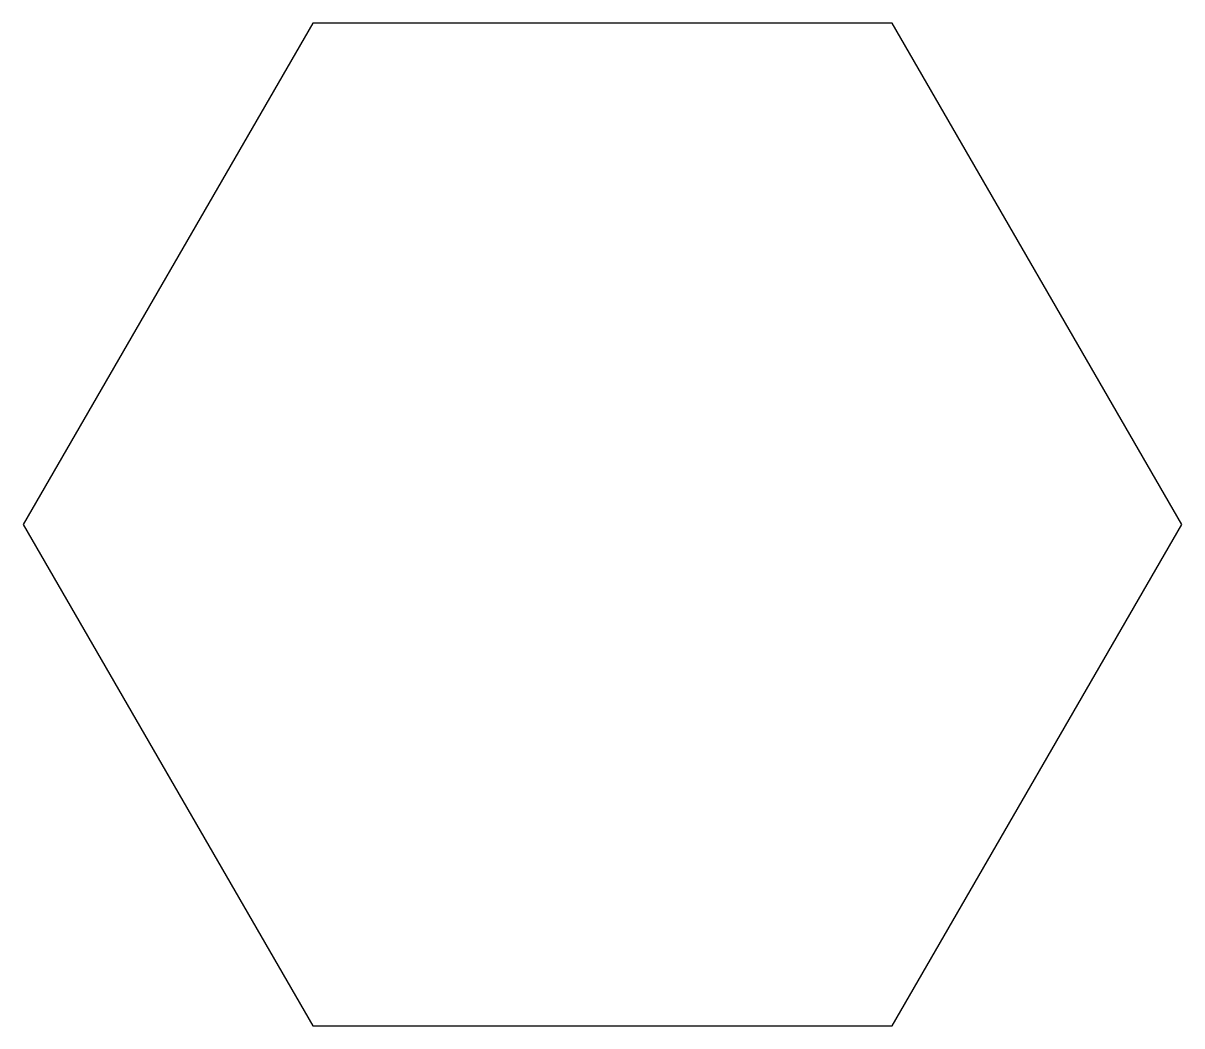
# Model space of a CAD drawing. Header units: millimetres. Extents: x -5.8 to 5.8, y -5 to 5.
import ezdxf

# ---------------------------------------------------------------- set-up
doc = ezdxf.new("R2010")
doc.units = ezdxf.units.MM

msp = doc.modelspace()

# ---------------------------------------------------------------- linework, layer by layer
for p, q in [((-2.887, 5, 29), (-5.774, 0, 29)), ((2.887, 5, 29), (-2.887, 5, 29)), ((5.774, 0, 29), (2.887, 5, 29)), ((-5.774, 0, 29), (-2.887, -5, 29)), ((2.887, -5, 29), (5.774, 0, 29)), ((-2.887, -5, 29), (2.887, -5, 29))]:
    msp.add_line(p, q)

doc.saveas('drawing.dxf')
